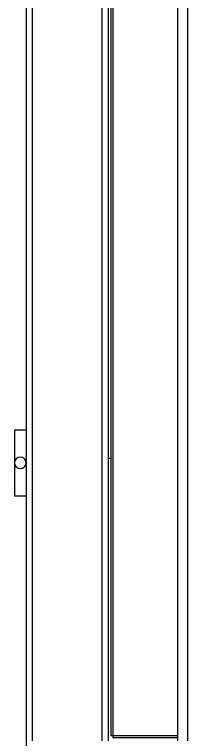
# Model space of a CAD drawing. Header units: millimetres. Extents: x -1052 to 3351, y 0 to 2015.
# Drawn here: x -318.5 to -316.95, y 1741.3 to 1747.8 of the extents above; entities that cross this region are included whole.
import ezdxf

# ---------------------------------------------------------------- set-up
doc = ezdxf.new("R2010")
doc.units = ezdxf.units.MM
doc.layers.add('粗实线层', color=7, linetype='Continuous', lineweight=35)

# ---------------------------------------------------------------- blocks, each defined once
blk = doc.blocks.new('10')
at = {"color": 7, "linetype": 'Continuous', "lineweight": 25}
for p, q in [((-13353.25, 4325.24), (-13353.25, 3499.24)), ((-13349.25, 3503.24), (-13349.25, 4321.24)), ((-13307.25, 3990.24), (-13307.25, 3503.24)), ((-13303.25, 3503.24), (-13303.25, 3980.24)), ((-13301.75, 3977.47), (-13301.75, 3506.61)), ((-13300.55, 3977.54), (-13300.55, 3506.54)), ((-13261.25, 3953.24), (-13261.25, 3503.24)), ((-13255.25, 3953.24), (-13255.25, 3503.24)), ((-13360.25, 3691.99), (-13360.25, 3671.99)), ((-13360.25, 3691.99), (-13353.25, 3691.99)), ((-13303.25, 3674.74), (-13301.75, 3674.74)), ((-13360.25, 3671.99), (-13360.25, 3651.99)), ((-13360.25, 3651.99), (-13353.25, 3651.99)), ((-13300.55, 3506.54), (-13261.25, 3506.54)), ((-13300.48, 3505.34), (-13261.25, 3505.34))]:
    blk.add_line(p, q, dxfattribs=at)
for start, end in [(0, 180), (180, 0)]:
    blk.add_arc((-13356.75, 3671.99), 3.5, start, end, dxfattribs=at)
for points, knots in [([(-13301.75, 3506.61), (-13301.75, 3506.61), (-13301.72, 3506.6), (-13301.6, 3506.59), (-13301.51, 3506.58), (-13301.29, 3506.57), (-13301.16, 3506.57), (-13300.86, 3506.55), (-13300.71, 3506.55), (-13300.55, 3506.54)], [0, 0, 0, 0, 0.300893, 0.300893, 0.601786, 0.601786, 0.902679, 0.902679, 1.203572, 1.203572, 1.203572, 1.203572]), ([(-13300.55, 3506.54), (-13300.54, 3506.39), (-13300.54, 3506.23), (-13300.53, 3505.94), (-13300.52, 3505.81), (-13300.51, 3505.58), (-13300.5, 3505.49), (-13300.49, 3505.37), (-13300.49, 3505.34), (-13300.48, 3505.34)], [0, 0, 0, 0, 0.30089, 0.30089, 0.601779, 0.601779, 0.902669, 0.902669, 1.203559, 1.203559, 1.203559, 1.203559])]:
    blk.add_open_spline(points, degree=3, knots=knots, dxfattribs=at)

msp = doc.modelspace()

# ---------------------------------------------------------------- block references
at = {"layer": '粗实线层', "color": 5, "xscale": 0.01479181789831161, "yscale": 0.01479181789831161, "zscale": 0.01479181789831161}
msp.add_blockref('10', (-120.8799, 1689.4632), dxfattribs=at)

doc.saveas('drawing.dxf')
